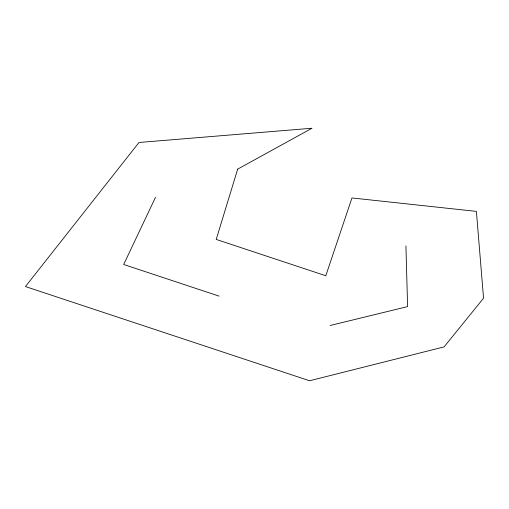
<?xml version="1.0" encoding="UTF-8"?>
<svg xmlns="http://www.w3.org/2000/svg" width="509" height="509" viewBox="0 0 509 509"><rect width="100%" height="100%" fill="white"/><g stroke="black" fill="none" stroke-linecap="round" stroke-linejoin="round"><path stroke-width="0.76" d="M155.493 197.352L123.681 264.489L219.118 296.13M330.125 325.505L407.594 306.603L405.921 245.93M237.678 169.128L216.217 239.427L325.798 275.757L351.961 197.944L476.392 211.394L483.55 298.198L444.083 346.89L309.587 380.764L25.45 286.561L138.995 142.488L311.992 128.236L237.678 169.128"/></g></svg>
